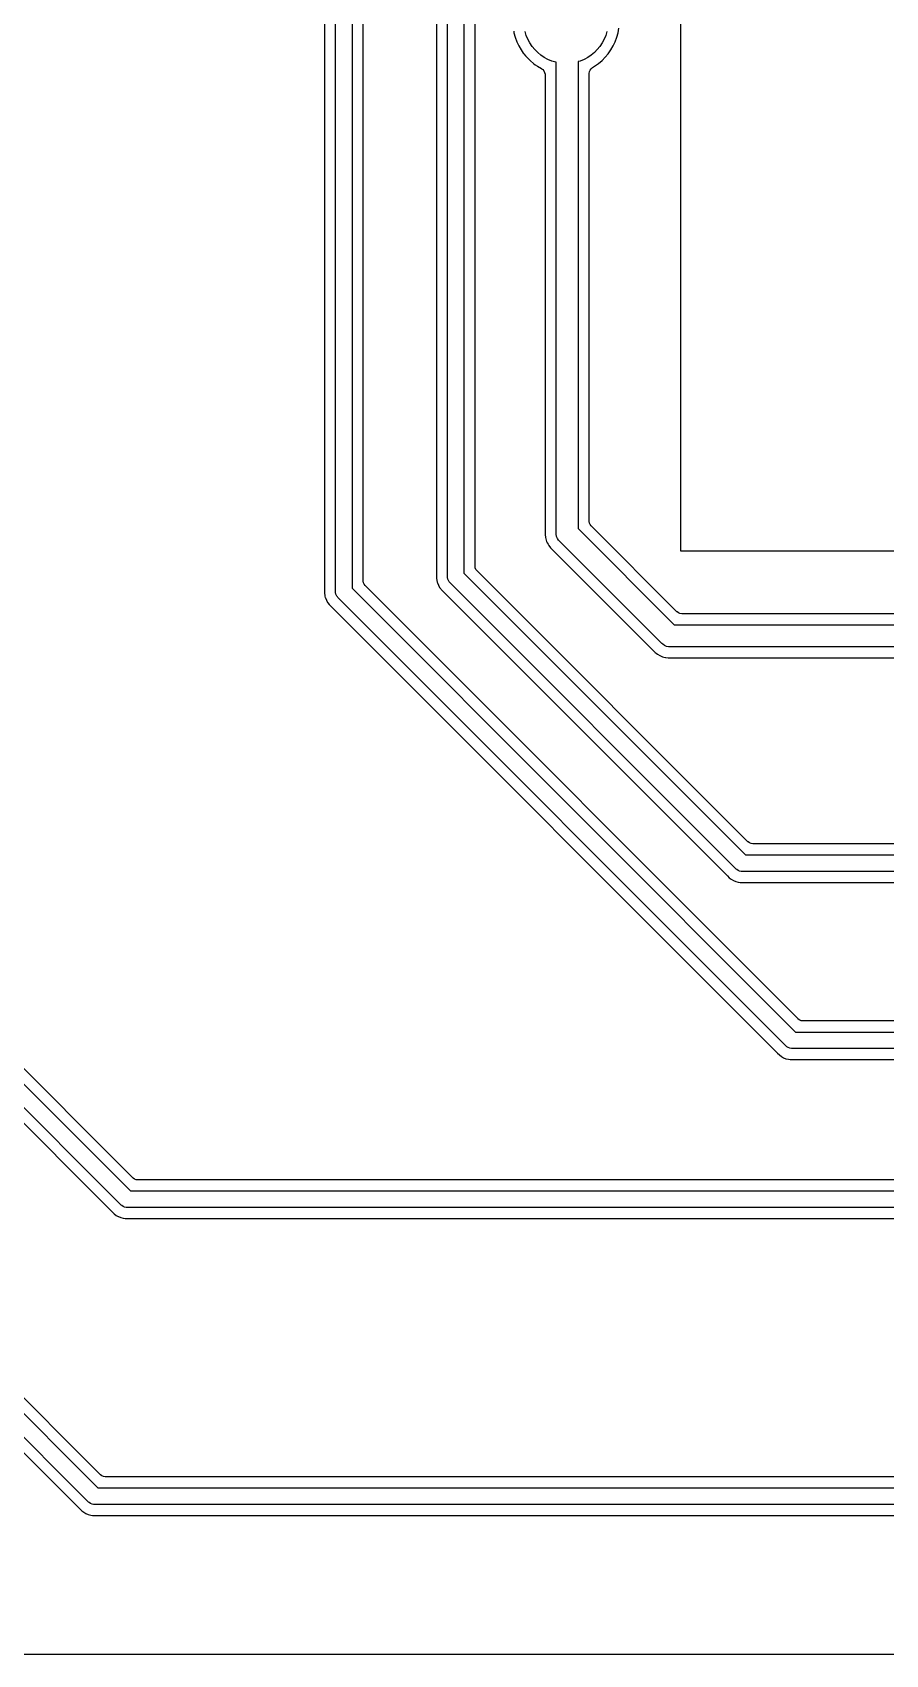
# Model space of a CAD drawing. Header units: millimetres. Extents: x 88 to 236, y -149 to -88.
# Drawn here: x 146.5 to 161.96, y -148.51 to -119.12 of the extents above; entities that cross this region are included whole.
import ezdxf

# ---------------------------------------------------------------- set-up
doc = ezdxf.new("R2010")
doc.units = ezdxf.units.MM
doc.layers.add('F.Cu', color=13, linetype='CONTINUOUS', true_color=0xc83434)

msp = doc.modelspace()

# ---------------------------------------------------------------- linework, layer by layer
at = {"layer": 'F.Cu', "linetype": 'CONTINUOUS'}
for p, q in [((158.2475, -88.134), (158.2475, -128.51)), ((154.32, -109.92), (154.32, -128.917868)), ((154.5205, -128.783456), (154.5205, -109.897026)), ((153.8195, -110.116544), (153.8195, -129.002973)), ((154.02, -128.98), (154.02, -109.982132)), ((151.99, -129.25), (151.99, -110.452132)), ((152.29, -110.39), (152.29, -129.187868)), ((152.4905, -129.053456), (152.4905, -110.367026)), ((151.7895, -110.586544), (151.7895, -129.272973)), ((155.220923, -119.092611), (155.226488, -119.124172)), ((155.226488, -119.124172), (155.248309, -119.205608)), ((155.248309, -119.205608), (155.248312, -119.205616)), ((155.248312, -119.205616), (155.248315, -119.205627)), ((155.248315, -119.205627), (155.277138, -119.284821)), ((155.277138, -119.284821), (155.277144, -119.284833)), ((155.277144, -119.284833), (155.312775, -119.361243)), ((155.449719, -119.172721), (155.427926, -119.10088)), ((155.478448, -119.24208), (155.449719, -119.172721)), ((155.513838, -119.308289), (155.478448, -119.24208)), ((155.555546, -119.37071), (155.513838, -119.308289)), ((156.826162, -119.308289), (156.784454, -119.37071)), ((156.861552, -119.24208), (156.826162, -119.308289)), ((156.890281, -119.172721), (156.861552, -119.24208)), ((156.912074, -119.10088), (156.890281, -119.172721)), ((157.027225, -119.361243), (157.062856, -119.284833)), ((157.062856, -119.284833), (157.062858, -119.284826)), ((157.062858, -119.284826), (157.062861, -119.284821)), ((157.062861, -119.284821), (157.091684, -119.205627)), ((157.091683, -119.205627), (157.091691, -119.205608)), ((157.091684, -119.205627), (157.091683, -119.205627)), ((157.091691, -119.205608), (157.113512, -119.124172)), ((157.113512, -119.124172), (157.128152, -119.041143)), ((155.312775, -119.361243), (155.35493, -119.434257)), ((155.35493, -119.434257), (155.354936, -119.434265)), ((155.354936, -119.434265), (155.354941, -119.434274)), ((155.354941, -119.434274), (155.394554, -119.490847)), ((155.394554, -119.490847), (155.399689, -119.498181)), ((155.399689, -119.498181), (155.40329, -119.503323)), ((155.40329, -119.503323), (155.403292, -119.503326)), ((155.403292, -119.503326), (155.4352, -119.541352)), ((155.4352, -119.541352), (155.45748, -119.567904)), ((155.45748, -119.567904), (155.457487, -119.567911)), ((155.457487, -119.567911), (155.457498, -119.567923)), ((155.457498, -119.567923), (155.517076, -119.627501)), ((155.517076, -119.627501), (155.517088, -119.627512)), ((155.517088, -119.627512), (155.517096, -119.62752)), ((155.517096, -119.62752), (155.52392, -119.633246)), ((155.603172, -119.428743), (155.555546, -119.37071)), ((155.656257, -119.481828), (155.603172, -119.428743)), ((155.71429, -119.529454), (155.656257, -119.481828)), ((155.776711, -119.571162), (155.71429, -119.529454)), ((155.84292, -119.606552), (155.776711, -119.571162)), ((155.912279, -119.635281), (155.84292, -119.606552)), ((156.49708, -119.606552), (156.427721, -119.635281)), ((156.563289, -119.571162), (156.49708, -119.606552)), ((156.62571, -119.529454), (156.563289, -119.571162)), ((156.683743, -119.481828), (156.62571, -119.529454)), ((156.736828, -119.428743), (156.683743, -119.481828)), ((156.784454, -119.37071), (156.736828, -119.428743)), ((156.758319, -119.681713), (156.822904, -119.62752)), ((156.822904, -119.62752), (156.88252, -119.567904)), ((156.88252, -119.567904), (156.936713, -119.503319)), ((156.936713, -119.503319), (156.98507, -119.434257)), ((156.98507, -119.434257), (157.027225, -119.361243)), ((155.52392, -119.633246), (155.581673, -119.681707)), ((155.581673, -119.681707), (155.581677, -119.681709)), ((155.581677, -119.681709), (155.581681, -119.681713)), ((155.581681, -119.681713), (155.612812, -119.703511)), ((155.612812, -119.703511), (155.650725, -119.730058)), ((155.650725, -119.730058), (155.65073, -119.730061)), ((155.65073, -119.730061), (155.650743, -119.73007)), ((155.650743, -119.73007), (155.723757, -119.772225)), ((155.723757, -119.772225), (155.72376, -119.772226)), ((155.72376, -119.772226), (155.726101, -119.773578)), ((155.726101, -119.773578), (155.725916, -119.773897)), ((155.725916, -119.773897), (155.74827, -119.789361)), ((155.74827, -119.789361), (155.768632, -119.812846)), ((155.768632, -119.812846), (155.782513, -119.840657)), ((155.782513, -119.840657), (155.789042, -119.871046)), ((155.789042, -119.871046), (155.7895, -119.881693)), ((155.7895, -119.881693), (155.7895, -128.21625)), ((155.98412, -119.657074), (155.912279, -119.635281)), ((155.99, -119.658243), (155.98412, -119.657074)), ((155.99, -128.19), (155.99, -119.658243)), ((156.427721, -119.635281), (156.39, -119.646723)), ((156.39, -119.646723), (156.39, -128.107157)), ((156.5905, -119.858678), (156.594396, -119.82784)), ((156.5905, -127.972745), (156.5905, -119.858678)), ((156.594396, -119.82784), (156.605838, -119.798941)), ((156.605838, -119.798941), (156.624108, -119.773794)), ((156.624108, -119.773794), (156.648057, -119.753981)), ((156.648057, -119.753981), (156.652456, -119.751317)), ((156.652456, -119.751317), (156.689257, -119.73007)), ((156.689257, -119.73007), (156.758319, -119.681713)), ((156.39, -128.107157), (158.132843, -129.85)), ((156.590561, -127.97664), (156.5905, -127.972745)), ((156.595424, -128.00734), (156.590561, -127.97664)), ((156.607768, -128.035866), (156.595424, -128.00734)), ((156.626819, -128.060426), (156.607768, -128.035866)), ((158.179574, -129.613181), (156.626819, -128.060426)), ((155.7895, -128.21625), (155.796353, -128.268301)), ((155.796353, -128.268301), (155.809941, -128.319012)), ((155.809941, -128.319012), (155.809947, -128.319029)), ((155.809947, -128.319029), (155.818236, -128.339039)), ((155.818236, -128.339039), (155.830032, -128.367517)), ((155.830032, -128.367517), (155.843442, -128.390743)), ((155.843442, -128.390743), (155.856282, -128.412983)), ((155.856282, -128.412983), (155.856284, -128.412985)), ((155.856284, -128.412985), (155.856286, -128.412989)), ((155.856286, -128.412989), (155.888244, -128.454637)), ((155.990963, -128.209603), (155.99, -128.19)), ((155.998612, -128.248057), (155.990963, -128.209603)), ((156.013616, -128.284279), (155.998612, -128.248057)), ((156.035398, -128.316879), (156.013616, -128.284279)), ((156.048579, -128.331421), (156.035398, -128.316879)), ((157.908578, -130.191421), (156.048579, -128.331421)), ((155.888244, -128.454637), (155.888248, -128.454642)), ((155.888248, -128.454642), (157.78536, -130.351754)), ((158.2475, -128.51), (203.126, -128.51)), ((153.8195, -129.002973), (153.825496, -129.048521)), ((154.020722, -128.994703), (154.02, -128.98)), ((154.026459, -129.023543), (154.020722, -128.994703)), ((154.037712, -129.05071), (154.026459, -129.023543)), ((154.32, -128.917868), (159.422132, -134.02)), ((154.520561, -128.787351), (154.5205, -128.783456)), ((154.525424, -128.818051), (154.520561, -128.787351)), ((154.537768, -128.846577), (154.525424, -128.818051)), ((154.556819, -128.871137), (154.537768, -128.846577)), ((159.468863, -133.783181), (154.556819, -128.871137)), ((151.7895, -129.272973), (151.790401, -129.279821)), ((151.790401, -129.279821), (151.795497, -129.318526)), ((151.795497, -129.318526), (151.799133, -129.332095)), ((151.990722, -129.264703), (151.99, -129.25)), ((151.996459, -129.293543), (151.990722, -129.264703)), ((152.007712, -129.32071), (151.996459, -129.293543)), ((152.015319, -129.332095), (152.007712, -129.32071)), ((152.29, -129.187868), (160.332132, -137.23)), ((152.490561, -129.057351), (152.4905, -129.053456)), ((152.495424, -129.088051), (152.490561, -129.057351)), ((152.507768, -129.116577), (152.495424, -129.088051)), ((152.526819, -129.141137), (152.507768, -129.116577)), ((160.378863, -136.993181), (152.526819, -129.141137)), ((153.825496, -129.048521), (153.825498, -129.048532)), ((153.825498, -129.048532), (153.833535, -129.078522)), ((153.833535, -129.078522), (153.833535, -129.078524)), ((153.833535, -129.078524), (153.837386, -129.092897)), ((153.837386, -129.092897), (153.837392, -129.092915)), ((153.837392, -129.092915), (153.854967, -129.135345)), ((153.854967, -129.135345), (153.85497, -129.135351)), ((153.85497, -129.135351), (153.854972, -129.135355)), ((153.854972, -129.135355), (153.877944, -129.175145)), ((153.877944, -129.175145), (153.897497, -129.200627)), ((153.897497, -129.200627), (153.905917, -129.211599)), ((153.905917, -129.211599), (159.095916, -134.401598)), ((154.054048, -129.075159), (154.037712, -129.05071)), ((154.063934, -129.086066), (154.054048, -129.075159)), ((159.253934, -134.276066), (154.063934, -129.086066)), ((151.799133, -129.332095), (151.805604, -129.356243)), ((151.805604, -129.356243), (151.805608, -129.356257)), ((151.805608, -129.356257), (151.807389, -129.362907)), ((151.807389, -129.362907), (151.824965, -129.405341)), ((151.824965, -129.405341), (151.82497, -129.405351)), ((151.82497, -129.405351), (151.824972, -129.405355)), ((151.824972, -129.405355), (151.847944, -129.445145)), ((151.847944, -129.445145), (151.854479, -129.453662)), ((151.854479, -129.453662), (151.875917, -129.481599)), ((151.875917, -129.481599), (160.005916, -137.611598)), ((152.024048, -129.345159), (152.015319, -129.332095)), ((152.033934, -129.356066), (152.024048, -129.345159)), ((160.163934, -137.486066), (152.033934, -129.356066)), ((158.182371, -129.615892), (158.179574, -129.613181)), ((158.207518, -129.634162), (158.182371, -129.615892)), ((158.132843, -129.85), (192.47, -129.85)), ((158.236417, -129.645604), (158.207518, -129.634162)), ((158.267255, -129.6495), (158.236417, -129.645604)), ((197.69125, -129.6495), (158.267255, -129.6495)), ((157.923121, -130.204602), (157.908578, -130.191421)), ((157.955721, -130.226384), (157.923121, -130.204602)), ((157.78536, -130.351754), (157.785366, -130.351759)), ((157.785366, -130.351759), (157.788942, -130.354503)), ((157.788942, -130.354503), (157.803449, -130.365633)), ((157.803449, -130.365633), (157.827017, -130.383718)), ((157.827017, -130.383718), (157.872483, -130.409968)), ((157.872483, -130.409968), (157.920987, -130.430059)), ((157.920987, -130.430059), (157.946343, -130.436853)), ((157.946343, -130.436853), (157.971698, -130.443647)), ((157.991943, -130.241388), (157.955721, -130.226384)), ((157.971698, -130.443647), (157.978551, -130.444549)), ((157.978551, -130.444549), (158.02375, -130.4505)), ((158.030397, -130.249037), (157.991943, -130.241388)), ((158.02375, -130.4505), (192.44375, -130.4505)), ((158.05, -130.25), (158.030397, -130.249037)), ((192.47, -130.25), (158.05, -130.25)), ((148.318863, -139.873181), (142.461599, -134.015917)), ((159.422132, -134.02), (198.075789, -134.02)), ((159.47166, -133.785892), (159.468863, -133.783181)), ((159.496807, -133.804162), (159.47166, -133.785892)), ((159.525706, -133.815604), (159.496807, -133.804162)), ((159.556544, -133.8195), (159.525706, -133.815604)), ((197.844133, -133.8195), (159.556544, -133.8195)), ((142.336066, -134.173934), (148.272132, -140.11)), ((159.264841, -134.285952), (159.253934, -134.276066)), ((159.28929, -134.302288), (159.264841, -134.285952)), ((159.316457, -134.313541), (159.28929, -134.302288)), ((159.345297, -134.319278), (159.316457, -134.313541)), ((159.36, -134.32), (159.345297, -134.319278)), ((198.075789, -134.32), (159.36, -134.32)), ((148.103934, -140.366066), (142.167868, -134.43)), ((159.095916, -134.401598), (159.128396, -134.434079)), ((159.128396, -134.434079), (159.128397, -134.43408)), ((159.128397, -134.43408), (159.128401, -134.434083)), ((159.128401, -134.434083), (159.128403, -134.434085)), ((159.128403, -134.434085), (159.164855, -134.462055)), ((159.164855, -134.462055), (159.204645, -134.485028)), ((159.204645, -134.485028), (159.247094, -134.502611)), ((159.247094, -134.502611), (159.291474, -134.514503)), ((159.291474, -134.514503), (159.325638, -134.519)), ((159.325638, -134.519), (159.337026, -134.5205)), ((159.337026, -134.5205), (159.337027, -134.5205)), ((159.337027, -134.5205), (197.844133, -134.5205)), ((142.121137, -134.666819), (147.978403, -140.524085)), ((147.728863, -145.253181), (138.841599, -136.365917)), ((138.716066, -136.523934), (147.682132, -145.49)), ((147.513934, -145.746066), (138.547868, -136.78)), ((138.501137, -137.016819), (147.355916, -145.871598)), ((160.332132, -137.23), (198.045789, -137.23)), ((160.38166, -136.995892), (160.378863, -136.993181)), ((160.406807, -137.014162), (160.38166, -136.995892)), ((160.435706, -137.025604), (160.406807, -137.014162)), ((160.466544, -137.0295), (160.435706, -137.025604)), ((197.814133, -137.0295), (160.466544, -137.0295)), ((160.174841, -137.495952), (160.163934, -137.486066)), ((160.19929, -137.512288), (160.174841, -137.495952)), ((160.226457, -137.523541), (160.19929, -137.512288)), ((160.255297, -137.529278), (160.226457, -137.523541)), ((160.27, -137.53), (160.255297, -137.529278)), ((198.045789, -137.53), (160.27, -137.53)), ((160.005916, -137.611598), (160.038396, -137.644079)), ((160.038396, -137.644079), (160.038397, -137.64408)), ((160.038397, -137.64408), (160.038401, -137.644083)), ((160.038401, -137.644083), (160.038403, -137.644085)), ((160.038403, -137.644085), (160.074855, -137.672055)), ((160.074855, -137.672055), (160.114645, -137.695028)), ((160.114645, -137.695028), (160.157094, -137.712611)), ((160.157094, -137.712611), (160.201474, -137.724503)), ((160.201474, -137.724503), (160.235638, -137.729)), ((160.235638, -137.729), (160.247026, -137.7305)), ((160.247026, -137.7305), (160.247027, -137.7305)), ((160.247027, -137.7305), (197.814133, -137.7305)), ((148.32166, -139.875892), (148.318863, -139.873181)), ((148.346807, -139.894162), (148.32166, -139.875892)), ((148.375706, -139.905604), (148.346807, -139.894162)), ((148.406544, -139.9095), (148.375706, -139.905604)), ((148.272132, -140.11), (186.947868, -140.11)), ((186.813456, -139.9095), (148.406544, -139.9095)), ((148.114841, -140.375952), (148.103934, -140.366066)), ((148.13929, -140.392288), (148.114841, -140.375952)), ((148.166457, -140.403541), (148.13929, -140.392288)), ((148.195297, -140.409278), (148.166457, -140.403541)), ((148.21, -140.41), (148.195297, -140.409278)), ((187.01, -140.41), (148.21, -140.41)), ((147.978403, -140.524085), (148.014855, -140.552056)), ((148.014855, -140.552056), (148.048879, -140.571699)), ((148.048879, -140.571699), (148.048883, -140.571701)), ((148.048883, -140.571701), (148.048884, -140.571702)), ((148.048884, -140.571702), (148.054639, -140.575025)), ((148.054639, -140.575025), (148.054641, -140.575026)), ((148.054641, -140.575026), (148.054645, -140.575028)), ((148.054645, -140.575028), (148.097094, -140.592611)), ((148.097094, -140.592611), (148.141474, -140.604503)), ((148.141474, -140.604503), (148.175638, -140.609)), ((148.175638, -140.609), (148.187026, -140.6105)), ((148.187026, -140.6105), (187.036958, -140.6105)), ((147.682132, -145.49), (198.065789, -145.49)), ((147.73166, -145.255892), (147.728863, -145.253181)), ((147.756807, -145.274162), (147.73166, -145.255892)), ((147.785706, -145.285604), (147.756807, -145.274162)), ((147.816544, -145.2895), (147.785706, -145.285604)), ((197.834133, -145.2895), (147.816544, -145.2895)), ((147.524841, -145.755952), (147.513934, -145.746066)), ((147.54929, -145.772288), (147.524841, -145.755952)), ((147.576457, -145.783541), (147.54929, -145.772288)), ((147.605297, -145.789278), (147.576457, -145.783541)), ((147.355916, -145.871598), (147.388396, -145.904079)), ((147.388396, -145.904079), (147.388397, -145.90408)), ((147.388397, -145.90408), (147.388401, -145.904083)), ((147.388401, -145.904083), (147.388403, -145.904085)), ((147.388403, -145.904085), (147.424855, -145.932055)), ((147.424855, -145.932055), (147.464645, -145.955028)), ((147.464645, -145.955028), (147.507094, -145.972611)), ((147.507094, -145.972611), (147.551474, -145.984503)), ((147.551474, -145.984503), (147.585638, -145.989)), ((147.585638, -145.989), (147.597026, -145.9905)), ((147.597026, -145.9905), (147.597027, -145.9905)), ((147.597027, -145.9905), (147.642972, -145.9905)), ((147.62, -145.79), (147.605297, -145.789278)), ((198.065789, -145.79), (147.62, -145.79)), ((147.642972, -145.9905), (197.834133, -145.9905)), ((203.126, -148.51), (87.8715, -148.51))]:
    msp.add_line(p, q, dxfattribs=at)

doc.saveas('drawing.dxf')
